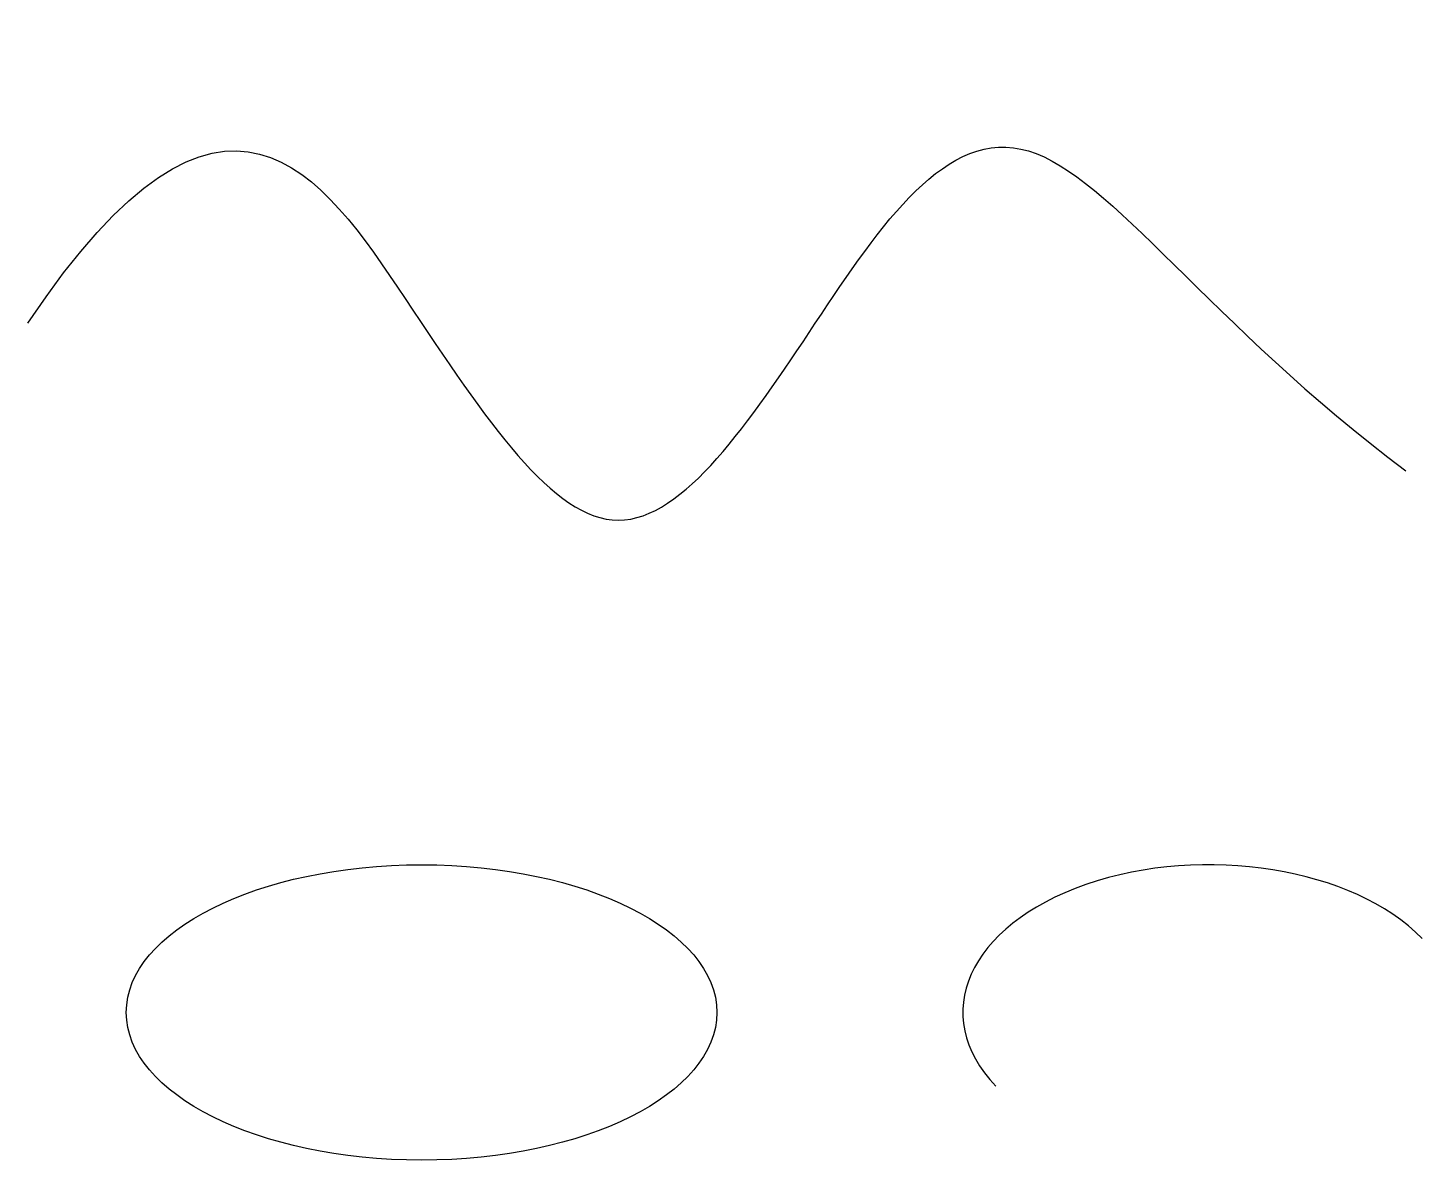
# Model space of a CAD drawing. Extents: x 0 to 142, y 15 to 130.
import ezdxf

# ---------------------------------------------------------------- set-up
doc = ezdxf.new("R2010")
doc.units = 0
doc.header["$MEASUREMENT"] = 0
doc.layers.add('EJES', color=2, linetype='CONTINUOUS')

msp = doc.modelspace()

# ---------------------------------------------------------------- linework, layer by layer
at = {"layer": 'EJES'}
msp.add_ellipse((120, 30), major_axis=(25, 0), ratio=0.6, start_param=0.523599, end_param=3.665191, dxfattribs=at)
msp.add_ellipse((40, 30), major_axis=(30, 0), ratio=0.5, dxfattribs=at)
msp.add_open_spline([(0, 100), (20, 130), (40, 100), (60, 70), (80, 100), (100, 130), (120, 100), (140, 85)], degree=3, dxfattribs=at)

doc.saveas('drawing.dxf')
